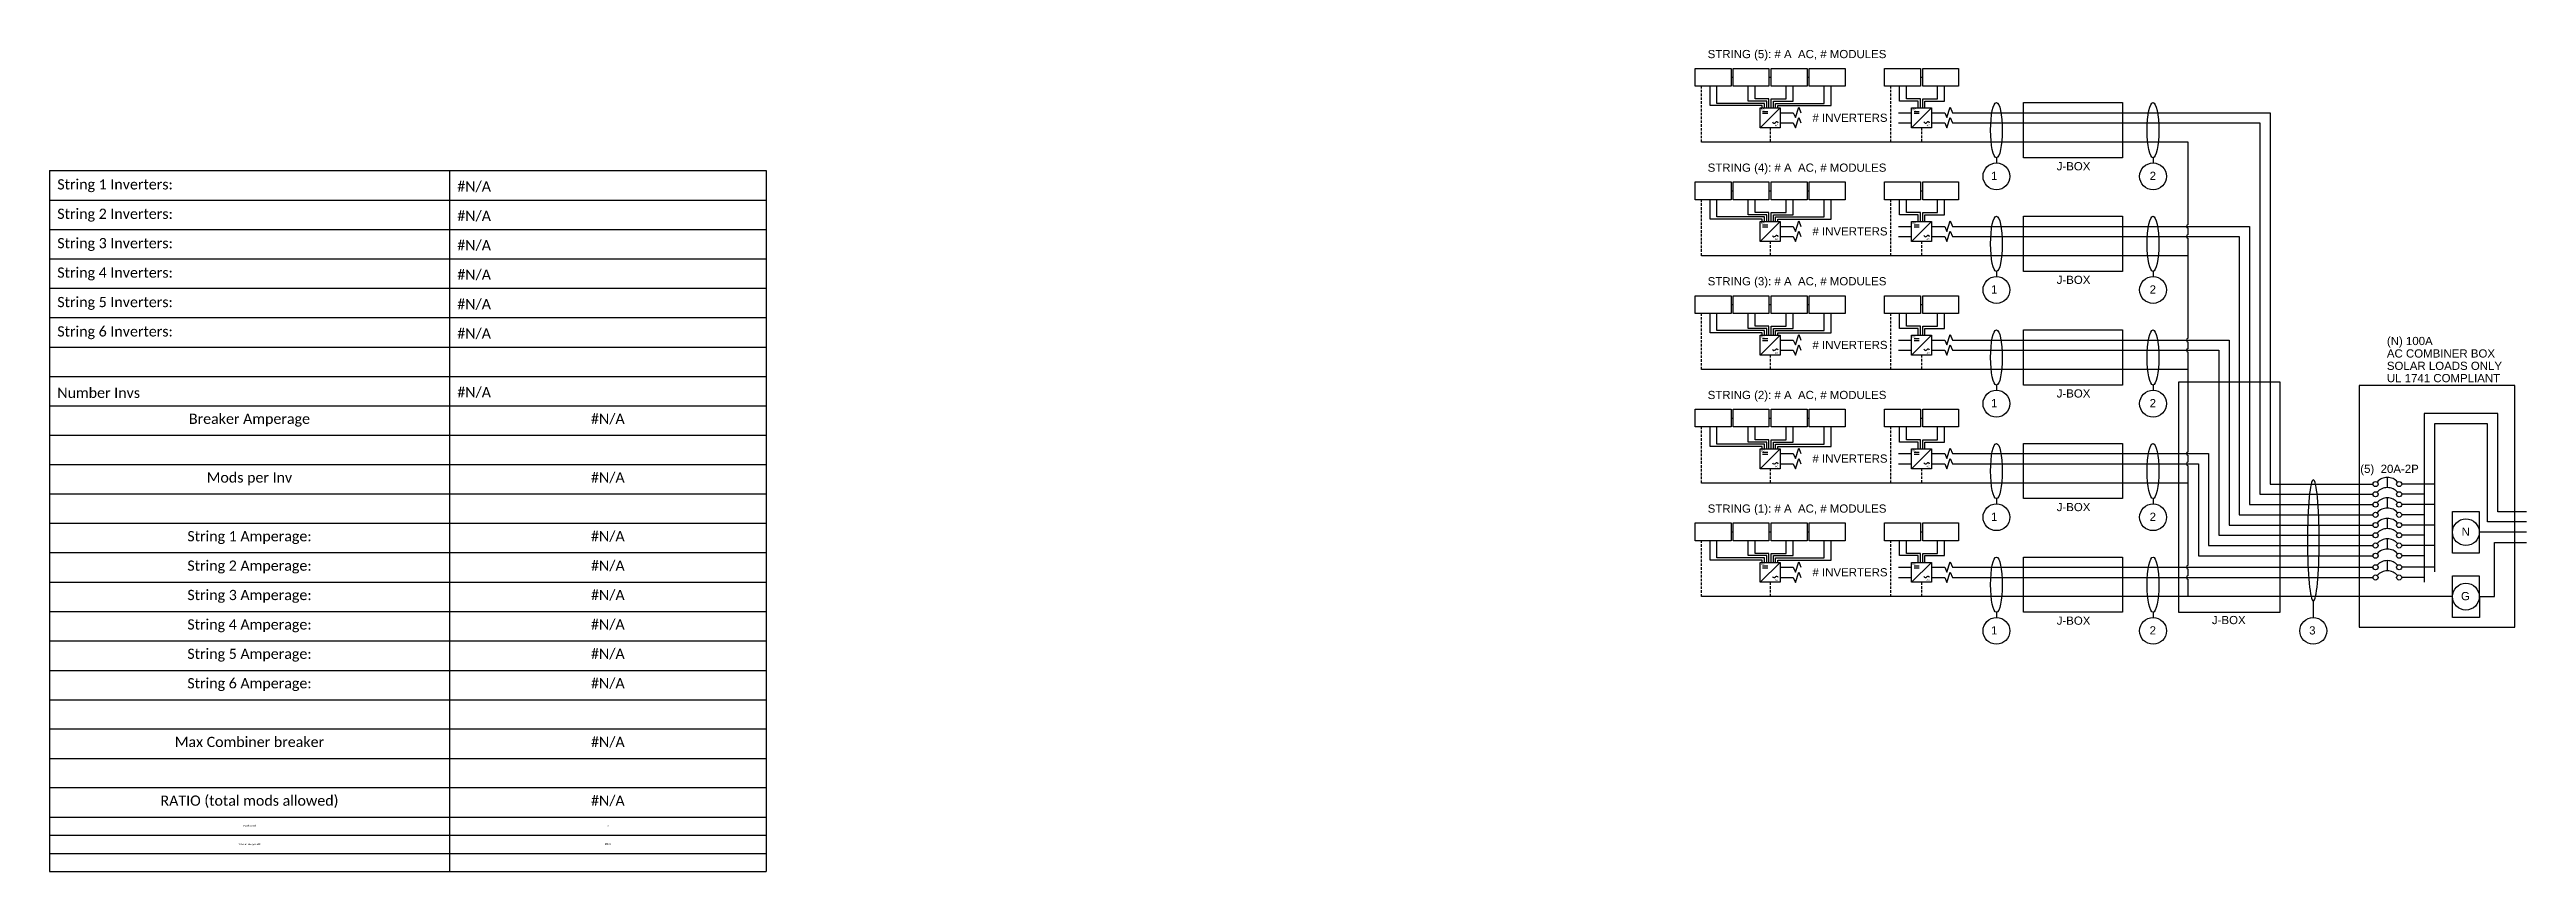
# Model space of a CAD drawing. Header units: inches. Extents: x -242 to 0, y -35 to 45.
import ezdxf

# ---------------------------------------------------------------- set-up
doc = ezdxf.new("R2010")
doc.units = ezdxf.units.IN
doc.header["$MEASUREMENT"] = 0
doc.linetypes.add('DASHED2', pattern=[0.375, 0.25, -0.125])
for name, color, linetype in [('Equipment Schedule', 7, 'Continuous'), ('Ground', 3, 'Continuous'), ('L1', 1, 'Continuous'), ('Module', 190, 'Continuous')]:
    doc.layers.add(name, color=color, linetype=linetype)
doc.layers.add('wirecallout', color=4, linetype='Continuous', lineweight=25)
doc.styles.get("Standard").update_dxf_attribs({"font": 'arial.ttf'})

# ---------------------------------------------------------------- blocks, each defined once
blk = doc.blocks.new('*T19')
at = {"color": 0, "linetype": 'ByBlock', "lineweight": -2, "transparency": 16777216}
for p, q in [((0, 0), (70.03, 0)), ((0, 0), (0, -68.54)), ((39.08, 0), (39.08, -68.54)), ((70.03, 0), (70.03, -68.54)), ((0, -2.88), (70.03, -2.88)), ((0, -5.75), (70.03, -5.75)), ((0, -8.63), (70.03, -8.63)), ((0, -11.5), (70.03, -11.5)), ((0, -14.38), (70.03, -14.38)), ((0, -17.26), (70.03, -17.26)), ((0, -20.12), (70.03, -20.12)), ((0, -23), (70.03, -23)), ((0, -25.88), (70.03, -25.88)), ((0, -28.74), (70.03, -28.74)), ((0, -31.62), (70.03, -31.62)), ((0, -34.49), (70.03, -34.49)), ((0, -37.36), (70.03, -37.36)), ((0, -40.24), (70.03, -40.24)), ((0, -43.11), (70.03, -43.11)), ((0, -45.99), (70.03, -45.99)), ((0, -48.87), (70.03, -48.87)), ((0, -51.74), (70.03, -51.74)), ((0, -54.6), (70.03, -54.6)), ((0, -57.48), (70.03, -57.48)), ((0, -60.34), (70.03, -60.34)), ((0, -63.23), (70.03, -63.23)), ((0, -65), (70.03, -65)), ((0, -66.77), (70.03, -66.77)), ((0, -68.54), (70.03, -68.54))]:
    blk.add_line(p, q, dxfattribs=at)
at = {"color": 0, "transparency": 16777216}
for s, insert, char_height, width, attachment_point in [('{\\fCalibri|b0|i0|c0;String 1 Inverters:', (0.76, -2.11), 1, 37.5556, 7), ('{\\fCalibri|b0|i0|c0;#N/A', (39.85, -2.11), 1, 29.4136, 7), ('{\\fCalibri|b0|i0|c0;String 2 Inverters:', (0.76, -4.99), 1, 37.5556, 7), ('{\\fCalibri|b0|i0|c0;#N/A', (39.85, -4.99), 1, 29.4136, 7), ('{\\fCalibri|b0|i0|c0;String 3 Inverters:', (0.76, -7.86), 1, 37.5556, 7), ('{\\fCalibri|b0|i0|c0;#N/A', (39.85, -7.86), 1, 29.4136, 7), ('{\\fCalibri|b0|i0|c0;String 4 Inverters:', (0.76, -10.74), 1, 37.5556, 7), ('{\\fCalibri|b0|i0|c0;#N/A', (39.85, -10.74), 1, 29.4136, 7), ('{\\fCalibri|b0|i0|c0;String 5 Inverters:', (0.76, -13.62), 1, 37.5556, 7), ('{\\fCalibri|b0|i0|c0;#N/A', (39.85, -13.62), 1, 29.4136, 7), ('{\\fCalibri|b0|i0|c0;String 6 Inverters:', (0.76, -16.49), 1, 37.5556, 7), ('{\\fCalibri|b0|i0|c0;#N/A', (39.85, -16.49), 1, 29.4136, 7), ('{\\fCalibri|b0|i0|c0;', (0.76, -19.36), 1, 37.5556, 7), ('{\\fCalibri|b0|i0|c0;', (39.85, -19.36), 1, 29.4136, 7), ('{\\fCalibri|b0|i0|c0;Number Invs', (0.76, -22.24), 1, 37.5556, 7), ('{\\fCalibri|b0|i0|c0;#N/A', (39.85, -22.24), 1, 29.4136, 7), ('{\\fCalibri|b0|i0|c0;Breaker Amperage', (19.54, -23.77), 1, 37.5556, 2), ('{\\fCalibri|b0|i0|c0;#N/A', (54.56, -23.77), 1, 29.4136, 2), ('{\\fCalibri|b0|i0|c0;', (19.54, -26.65), 1, 37.5556, 2), ('{\\fCalibri|b0|i0|c0;', (54.56, -26.65), 1, 29.4136, 2), ('{\\fCalibri|b0|i0|c0;Mods per Inv', (19.54, -29.51), 1, 37.5556, 2), ('{\\fCalibri|b0|i0|c0;#N/A', (54.56, -29.51), 1, 29.4136, 2), ('{\\fCalibri|b0|i0|c0;', (19.54, -32.39), 1, 37.5556, 2), ('{\\fCalibri|b0|i0|c0;', (54.56, -32.39), 1, 29.4136, 2), ('{\\fCalibri|b0|i0|c0;String 1 Amperage:', (19.54, -35.25), 1, 37.5556, 2), ('{\\fCalibri|b0|i0|c0;#N/A', (54.56, -35.25), 1, 29.4136, 2), ('{\\fCalibri|b0|i0|c0;String 2 Amperage:', (19.54, -38.13), 1, 37.5556, 2), ('{\\fCalibri|b0|i0|c0;#N/A', (54.56, -38.13), 1, 29.4136, 2), ('{\\fCalibri|b0|i0|c0;String 3 Amperage:', (19.54, -41), 1, 37.5556, 2), ('{\\fCalibri|b0|i0|c0;#N/A', (54.56, -41), 1, 29.4136, 2), ('{\\fCalibri|b0|i0|c0;String 4 Amperage:', (19.54, -43.88), 1, 37.5556, 2), ('{\\fCalibri|b0|i0|c0;#N/A', (54.56, -43.88), 1, 29.4136, 2), ('{\\fCalibri|b0|i0|c0;String 5 Amperage:', (19.54, -46.75), 1, 37.5556, 2), ('{\\fCalibri|b0|i0|c0;#N/A', (54.56, -46.75), 1, 29.4136, 2), ('{\\fCalibri|b0|i0|c0;String 6 Amperage:', (19.54, -49.63), 1, 37.5556, 2), ('{\\fCalibri|b0|i0|c0;#N/A', (54.56, -49.63), 1, 29.4136, 2), ('{\\fCalibri|b0|i0|c0;', (19.54, -52.51), 1, 37.5556, 2), ('{\\fCalibri|b0|i0|c0;', (54.56, -52.51), 1, 29.4136, 2), ('{\\fCalibri|b0|i0|c0;Max Combiner breaker', (19.54, -55.37), 1, 37.5556, 2), ('{\\fCalibri|b0|i0|c0;#N/A', (54.56, -55.37), 1, 29.4136, 2), ('{\\fCalibri|b0|i0|c0;', (19.54, -58.25), 1, 37.5556, 2), ('{\\fCalibri|b0|i0|c0;', (54.56, -58.25), 1, 29.4136, 2), ('{\\fCalibri|b0|i0|c0;RATIO (total mods allowed)', (19.54, -61.11), 1, 37.5556, 2), ('{\\fCalibri|b0|i0|c0;#N/A', (54.56, -61.11), 1, 29.4136, 2), ('{\\fCalibri|b0|i0|c0;mods used', (19.54, -63.99), 0.18, 37.5556, 2), ('{\\fCalibri|b0|i0|c0;0', (54.56, -63.99), 0.18, 29.4136, 2), ('{\\fCalibri|b0|i0|c0;inverter usage ratio', (19.54, -65.76), 0.18, 37.5556, 2), ('{\\fCalibri|b0|i0|c0;', (19.54, -67.54), 0.18, 37.5556, 2), ('{\\fCalibri|b0|i0|c0;#N/A', (54.56, -65.76), 0.18, 29.4136, 2), ('{\\fCalibri|b0|i0|c0;', (54.56, -67.54), 0.18, 29.4136, 2)]:
    blk.add_mtext(s, dxfattribs=dict(at, insert=insert, char_height=char_height, width=width, attachment_point=attachment_point))

msp = doc.modelspace()

# ---------------------------------------------------------------- linework, layer by layer
for p, q in [((-72.94, 39.49), (-74.88, 37.55)), ((-74.14, 39.12), (-74.64, 39.12)), ((-74.14, 38.94), (-74.64, 38.94)), ((-58.14, 39.49), (-60.08, 37.55)), ((-59.34, 39.12), (-59.83, 39.12)), ((-59.34, 38.94), (-59.83, 38.94)), ((-51.79, 34.61), (-51.79, 34.11)), ((-36.49, 34.61), (-36.49, 34.11)), ((-72.94, 28.37), (-74.88, 26.44)), ((-74.14, 28.01), (-74.64, 28.01)), ((-74.14, 27.83), (-74.64, 27.83)), ((-58.14, 28.37), (-60.08, 26.44)), ((-59.34, 28.01), (-59.83, 28.01)), ((-59.34, 27.83), (-59.83, 27.83)), ((-51.79, 23.5), (-51.79, 23)), ((-36.49, 23.5), (-36.49, 23)), ((-72.94, 17.26), (-74.88, 15.32)), ((-58.14, 17.26), (-60.08, 15.32)), ((-74.14, 16.9), (-74.64, 16.9)), ((-74.14, 16.72), (-74.64, 16.72)), ((-59.34, 16.9), (-59.83, 16.9)), ((-59.34, 16.72), (-59.83, 16.72)), ((-51.79, 12.39), (-51.79, 11.89)), ((-36.49, 12.39), (-36.49, 11.89)), ((-72.94, 6.15), (-74.88, 4.21)), ((-74.14, 5.79), (-74.64, 5.79)), ((-74.14, 5.61), (-74.64, 5.61)), ((-58.14, 6.15), (-60.08, 4.21)), ((-59.34, 5.79), (-59.83, 5.79)), ((-59.34, 5.61), (-59.83, 5.61)), ((-25.06, 2.71), (-14.99, 2.71)), ((-13.59, 2.36), (-13.59, 3.36)), ((-8.99, 2.71), (-12.19, 2.71)), ((-51.79, 1.28), (-51.79, 0.77)), ((-36.49, 1.28), (-36.49, 0.77)), ((-27.06, 0.7), (-14.99, 0.7)), ((-26.06, 1.71), (-14.99, 1.71)), ((-13.59, 0.36), (-13.59, 1.36)), ((-9.99, 1.71), (-12.19, 1.71)), ((-8.99, 0.7), (-12.19, 0.7)), ((-30.06, -2.3), (-14.99, -2.3)), ((-29.06, -1.3), (-14.99, -1.3)), ((-28.06, -0.3), (-14.99, -0.3)), ((-13.59, -1.64), (-13.59, -0.64)), ((-9.99, -0.3), (-12.19, -0.3)), ((-8.99, -1.3), (-12.19, -1.3)), ((-9.99, -2.3), (-12.19, -2.3)), ((0, -2), (-4.61, -2)), ((-32.06, -4.3), (-14.99, -4.3)), ((-31.06, -3.3), (-14.99, -3.3)), ((-13.59, -3.65), (-13.59, -2.64)), ((-13.59, -5.78), (-13.59, -4.77)), ((-8.99, -3.3), (-12.19, -3.3)), ((-9.99, -4.3), (-12.19, -4.3)), ((-72.94, -4.96), (-74.88, -6.9)), ((-74.14, -5.33), (-74.64, -5.33)), ((-74.14, -5.51), (-74.64, -5.51)), ((-58.14, -4.96), (-60.08, -6.9)), ((-59.34, -5.33), (-59.83, -5.33)), ((-59.34, -5.51), (-59.83, -5.51)), ((-8.99, -5.43), (-12.19, -5.43)), ((-9.99, -6.43), (-12.19, -6.43)), ((-20.83, -8.73), (-20.83, -10.34)), ((-51.79, -9.83), (-51.79, -10.34)), ((-36.49, -9.83), (-36.49, -10.34))]:
    msp.add_line(p, q)
for points in [[(-74.45, 39.49), (-74.45, 39.94), (-79.1, 39.94), (-79.1, 41.62)], [(-74.02, 39.49), (-74.02, 40.37), (-75.38, 40.37), (-75.38, 41.62)], [(-59.22, 39.49), (-59.22, 40.37), (-60.58, 40.37), (-60.58, 41.62)], [(-72.94, 39.02), (-72.94, 39.02), (-71.65, 39.02), (-71.43, 38.54), (-71.11, 39.55), (-70.9, 39.02)], [(-61.37, 39.02), (-61.37, 39.02), (-60.08, 39.02)], [(-58.14, 39.02), (-58.14, 39.02), (-56.85, 39.02), (-56.63, 38.54), (-56.31, 39.55), (-56.1, 39.02), (-56.1, 39.02), (-25.06, 39.02), (-25.06, 2.71)], [(-72.94, 38.02), (-72.94, 38.02), (-71.65, 38.02), (-71.43, 37.54), (-71.11, 38.55), (-70.9, 38.02)], [(-61.37, 38.02), (-61.37, 38.02), (-60.08, 38.02)], [(-58.14, 38.02), (-58.14, 38.02), (-56.85, 38.02), (-56.63, 37.54), (-56.31, 38.55), (-56.1, 38.02), (-56.1, 38.02), (-26.06, 38.02), (-26.06, 1.71)], [(-74.45, 28.37), (-74.45, 28.83), (-79.1, 28.83), (-79.1, 30.51)], [(-74.02, 28.37), (-74.02, 29.26), (-75.38, 29.26), (-75.38, 30.51)], [(-59.22, 28.37), (-59.22, 29.26), (-60.58, 29.26), (-60.58, 30.51)], [(-72.94, 27.91), (-72.94, 27.91), (-71.65, 27.91), (-71.43, 27.42), (-71.11, 28.44), (-70.9, 27.91)], [(-72.94, 26.91), (-72.94, 26.91), (-71.65, 26.91), (-71.43, 26.42), (-71.11, 27.44), (-70.9, 26.91)], [(-61.37, 27.91), (-61.37, 27.91), (-60.08, 27.91)], [(-61.37, 26.91), (-61.37, 26.91), (-60.08, 26.91)], [(-58.14, 27.91), (-58.14, 27.91), (-56.85, 27.91), (-56.63, 27.42), (-56.31, 28.44), (-56.1, 27.91), (-56.1, 27.91), (-27.06, 27.91), (-27.06, 0.7)], [(-58.14, 26.91), (-58.14, 26.91), (-56.85, 26.91), (-56.63, 26.42), (-56.31, 27.44), (-56.1, 26.91), (-56.1, 26.91), (-28.06, 26.91), (-28.06, -0.3)], [(-74.45, 17.26), (-74.45, 17.71), (-79.1, 17.71), (-79.1, 19.4)], [(-74.02, 17.26), (-74.02, 18.15), (-75.38, 18.15), (-75.38, 19.4)], [(-59.22, 17.26), (-59.22, 18.15), (-60.58, 18.15), (-60.58, 19.4)], [(-72.94, 16.79), (-72.94, 16.79), (-71.65, 16.79), (-71.43, 16.31), (-71.11, 17.33), (-70.9, 16.79)], [(-58.14, 16.79), (-58.14, 16.79), (-56.85, 16.79), (-56.63, 16.31), (-56.31, 17.33), (-56.1, 16.79), (-56.1, 16.79), (-29.06, 16.79), (-29.06, -1.3)], [(-72.94, 15.79), (-72.94, 15.79), (-71.65, 15.79), (-71.43, 15.31), (-71.11, 16.33), (-70.9, 15.79)], [(-61.37, 16.79), (-61.37, 16.79), (-60.08, 16.79)], [(-61.37, 15.79), (-61.37, 15.79), (-60.08, 15.79)], [(-58.14, 15.79), (-58.14, 15.79), (-56.85, 15.79), (-56.63, 15.31), (-56.31, 16.33), (-56.1, 15.79), (-56.1, 15.79), (-30.06, 15.79), (-30.06, -2.29)], [(-74.45, 6.15), (-74.45, 6.6), (-79.1, 6.6), (-79.1, 8.29)], [(-74.02, 6.15), (-74.02, 7.03), (-75.38, 7.03), (-75.38, 8.29)], [(-59.22, 6.15), (-59.22, 7.03), (-60.58, 7.03), (-60.58, 8.29)], [(0, 0), (-2.8, 0), (-2.8, 9.62), (-9.99, 9.62), (-9.99, -6.9)], [(0, -1), (-3.8, -1), (-3.8, 8.61), (-8.99, 8.61), (-8.99, -5.88)], [(-72.94, 5.68), (-72.94, 5.68), (-71.65, 5.68), (-71.43, 5.2), (-71.11, 6.22), (-70.9, 5.68)], [(-72.94, 4.68), (-72.94, 4.68), (-71.65, 4.68), (-71.43, 4.2), (-71.11, 5.22), (-70.9, 4.68)], [(-61.37, 5.68), (-61.37, 5.68), (-60.08, 5.68)], [(-58.14, 5.68), (-58.14, 5.68), (-56.85, 5.68), (-56.63, 5.2), (-56.31, 6.22), (-56.1, 5.68), (-56.1, 5.68), (-31.06, 5.68), (-31.06, -3.3)], [(-58.14, 4.68), (-58.14, 4.68), (-56.85, 4.68), (-56.63, 4.2), (-56.31, 5.22), (-56.1, 4.68), (-56.1, 4.68), (-32.06, 4.68), (-32.06, -4.3)], [(-61.37, 4.68), (-61.37, 4.68), (-60.08, 4.68)], [(-74.45, -4.96), (-74.45, -4.51), (-79.1, -4.51), (-79.1, -2.83)], [(-74.02, -4.96), (-74.02, -4.08), (-75.38, -4.08), (-75.38, -2.83)], [(-59.22, -4.96), (-59.22, -4.08), (-60.58, -4.08), (-60.58, -2.83)], [(-72.94, -5.43), (-72.94, -5.43), (-71.65, -5.43), (-71.43, -5.91), (-71.11, -4.9), (-70.9, -5.43)], [(-72.94, -6.43), (-72.94, -6.43), (-71.65, -6.43), (-71.43, -6.91), (-71.11, -5.9), (-70.9, -6.43)], [(-61.37, -5.43), (-61.37, -5.43), (-60.08, -5.43)], [(-61.37, -6.43), (-61.37, -6.43), (-60.08, -6.43)], [(-58.14, -5.43), (-58.14, -5.43), (-56.85, -5.43), (-56.63, -5.91), (-56.31, -4.9), (-56.1, -5.43), (-56.1, -5.43), (-16.37, -5.43), (-14.99, -5.43)], [(-58.14, -6.43), (-58.14, -6.43), (-56.85, -6.43), (-56.63, -6.91), (-56.31, -5.9), (-56.1, -6.43), (-56.1, -6.43), (-16.37, -6.43), (-14.99, -6.43)]]:
    msp.add_lwpolyline(points)
for points in [[(-72.94, 37.55), (-74.88, 37.55), (-74.88, 39.49), (-72.94, 39.49)], [(-58.14, 37.55), (-60.08, 37.55), (-60.08, 39.49), (-58.14, 39.49)], [(-39.49, 34.61), (-49.16, 34.61), (-49.16, 40.02), (-39.49, 40.02)], [(-72.94, 26.44), (-74.88, 26.44), (-74.88, 28.37), (-72.94, 28.37)], [(-58.14, 26.44), (-60.08, 26.44), (-60.08, 28.37), (-58.14, 28.37)], [(-39.49, 23.5), (-49.16, 23.5), (-49.16, 28.91), (-39.49, 28.91)], [(-72.94, 15.32), (-74.88, 15.32), (-74.88, 17.26), (-72.94, 17.26)], [(-58.14, 15.32), (-60.08, 15.32), (-60.08, 17.26), (-58.14, 17.26)], [(-39.49, 12.39), (-49.16, 12.39), (-49.16, 17.79), (-39.49, 17.79)], [(-33.99, -9.83), (-24.06, -9.83), (-24.06, 12.67), (-33.99, 12.67)], [(-16.36, -11.28), (-1.13, -11.28), (-1.13, 12.35), (-16.36, 12.35)], [(-72.94, 4.21), (-74.88, 4.21), (-74.88, 6.15), (-72.94, 6.15)], [(-58.14, 4.21), (-60.08, 4.21), (-60.08, 6.15), (-58.14, 6.15)], [(-39.49, 1.28), (-49.16, 1.28), (-49.16, 6.68), (-39.49, 6.68)], [(-7.23, 0.03), (-4.61, 0.03), (-4.61, -4.04), (-7.23, -4.04)], [(-39.49, -9.83), (-49.16, -9.83), (-49.16, -4.43), (-39.49, -4.43)], [(-72.94, -6.9), (-74.88, -6.9), (-74.88, -4.96), (-72.94, -4.96)], [(-58.14, -6.9), (-60.08, -6.9), (-60.08, -4.96), (-58.14, -4.96)]]:
    msp.add_lwpolyline(points, close=True)
for centre, radius in [((-51.79, 32.8), 1.31), ((-36.49, 32.8), 1.31), ((-51.79, 21.69), 1.31), ((-36.49, 21.69), 1.31), ((-51.79, 10.57), 1.31), ((-36.49, 10.57), 1.31), ((-14.74, 2.71), 0.248), ((-12.44, 2.71), 0.248), ((-51.79, -0.54), 1.31), ((-36.49, -0.54), 1.31), ((-14.74, 1.71), 0.248), ((-14.74, 0.7), 0.248), ((-12.44, 1.71), 0.248), ((-12.44, 0.7), 0.248), ((-14.74, -0.3), 0.248), ((-14.74, -1.3), 0.248), ((-14.74, -2.3), 0.248), ((-12.44, -0.3), 0.248), ((-12.44, -1.3), 0.248), ((-12.44, -2.3), 0.248), ((-5.92, -2), 1.31), ((-14.74, -3.3), 0.248), ((-14.74, -4.3), 0.248), ((-12.44, -3.3), 0.248), ((-12.44, -4.3), 0.248), ((-14.74, -5.43), 0.248), ((-14.74, -6.43), 0.248), ((-12.44, -5.43), 0.248), ((-12.44, -6.43), 0.248), ((-5.92, -8.3), 1.31), ((-51.79, -11.65), 1.31), ((-36.49, -11.65), 1.31), ((-20.83, -11.65), 1.31)]:
    msp.add_circle(centre, radius)
for centre, radius, start, end in [((-73.52, 38.16), 0.154, 190.2778, 324.5251), ((-73.27, 37.98), 0.154, 10.2778, 144.5251), ((-58.72, 38.16), 0.154, 190.2778, 324.5251), ((-58.47, 37.98), 0.154, 10.2778, 144.5251), ((-73.52, 27.05), 0.154, 190.2778, 324.5251), ((-73.27, 26.87), 0.154, 10.2778, 144.5251), ((-58.72, 27.05), 0.154, 190.2778, 324.5251), ((-58.47, 26.87), 0.154, 10.2778, 144.5251), ((-73.52, 15.93), 0.154, 190.2778, 324.5251), ((-73.27, 15.76), 0.154, 10.2778, 144.5251), ((-58.72, 15.93), 0.154, 190.2778, 324.5251), ((-58.47, 15.76), 0.154, 10.2778, 144.5251), ((-73.52, 4.82), 0.154, 190.2778, 324.5251), ((-73.27, 4.64), 0.154, 10.2778, 144.5251), ((-58.72, 4.82), 0.154, 190.2778, 324.5251), ((-58.47, 4.64), 0.154, 10.2778, 144.5251), ((-13.59, 2.03), 1.33, 41.2408, 138.7592), ((-13.59, 1.03), 1.33, 41.2408, 138.7592), ((-13.59, 0.03), 1.33, 41.2408, 138.7592), ((-13.59, -0.97), 1.33, 41.2408, 138.7592), ((-13.59, -1.98), 1.33, 41.2408, 138.7592), ((-13.59, -2.98), 1.33, 41.2408, 138.7592), ((-13.59, -3.98), 1.33, 41.2408, 138.7592), ((-13.59, -4.98), 1.33, 41.2408, 138.7592), ((-13.59, -6.11), 1.33, 41.2408, 138.7592), ((-73.52, -6.29), 0.154, 190.2778, 324.5251), ((-73.27, -6.47), 0.154, 10.2778, 144.5251), ((-58.72, -6.29), 0.154, 190.2778, 324.5251), ((-58.47, -6.47), 0.154, 10.2778, 144.5251), ((-13.59, -7.11), 1.33, 41.2408, 138.7592)]:
    msp.add_arc(centre, radius, start, end)
at = {"layer": 'Equipment Schedule'}
for points in [[(-73.59, 39.49), (-73.59, 40.15), (-71.67, 40.15), (-71.67, 41.62)], [(-73.16, 39.49), (-73.16, 39.72), (-67.95, 39.72), (-67.95, 41.62)], [(-58.79, 39.49), (-58.79, 40.15), (-56.87, 40.15), (-56.87, 41.62)], [(-73.59, 28.37), (-73.59, 29.04), (-71.67, 29.04), (-71.67, 30.51)], [(-73.16, 28.37), (-73.16, 28.61), (-67.95, 28.61), (-67.95, 30.51)], [(-58.79, 28.37), (-58.79, 29.04), (-56.87, 29.04), (-56.87, 30.51)], [(-73.59, 17.26), (-73.59, 17.93), (-71.67, 17.93), (-71.67, 19.4)], [(-73.16, 17.26), (-73.16, 17.5), (-67.95, 17.5), (-67.95, 19.4)], [(-58.79, 17.26), (-58.79, 17.93), (-56.87, 17.93), (-56.87, 19.4)], [(-73.59, 6.15), (-73.59, 6.82), (-71.67, 6.82), (-71.67, 8.29)], [(-73.16, 6.15), (-73.16, 6.39), (-67.95, 6.39), (-67.95, 8.29)], [(-58.79, 6.15), (-58.79, 6.82), (-56.87, 6.82), (-56.87, 8.29)], [(-73.59, -4.96), (-73.59, -4.29), (-71.67, -4.29), (-71.67, -2.83)], [(-73.16, -4.96), (-73.16, -4.72), (-67.95, -4.72), (-67.95, -2.83)], [(-58.79, -4.96), (-58.79, -4.29), (-56.87, -4.29), (-56.87, -2.83)]]:
    msp.add_lwpolyline(points, dxfattribs=at)
at = {"layer": 'Ground', "linetype": 'DASHED2'}
for p, q in [((-80.62, 36.15), (-80.62, 41.62)), ((-77.73, 42.49), (-77.52, 42.49)), ((-74.02, 42.49), (-73.81, 42.49)), ((-70.3, 42.49), (-70.09, 42.49)), ((-62.1, 36.15), (-62.1, 41.62)), ((-59.22, 42.49), (-59, 42.49)), ((-73.91, 37.55), (-73.91, 36.15)), ((-59.11, 37.55), (-59.11, 36.15)), ((-80.62, 25.04), (-80.62, 30.51)), ((-77.73, 31.38), (-77.52, 31.38)), ((-74.02, 31.38), (-73.81, 31.38)), ((-70.3, 31.38), (-70.09, 31.38)), ((-62.1, 25.04), (-62.1, 30.51)), ((-59.22, 31.38), (-59, 31.38)), ((-73.91, 26.44), (-73.91, 25.04)), ((-59.11, 26.44), (-59.11, 25.04)), ((-80.62, 13.92), (-80.62, 19.4)), ((-77.73, 20.27), (-77.52, 20.27)), ((-74.02, 20.27), (-73.81, 20.27)), ((-70.3, 20.27), (-70.09, 20.27)), ((-62.1, 13.92), (-62.1, 19.4)), ((-59.22, 20.27), (-59, 20.27)), ((-73.91, 15.32), (-73.91, 13.92)), ((-59.11, 15.32), (-59.11, 13.92)), ((-80.62, 2.81), (-80.62, 8.29)), ((-77.73, 9.15), (-77.52, 9.15)), ((-74.02, 9.15), (-73.81, 9.15)), ((-70.3, 9.15), (-70.09, 9.15)), ((-62.1, 2.81), (-62.1, 8.29)), ((-59.22, 9.15), (-59, 9.15)), ((-73.91, 4.21), (-73.91, 2.81)), ((-59.11, 4.21), (-59.11, 2.81)), ((-77.73, -1.96), (-77.52, -1.96)), ((-74.02, -1.96), (-73.81, -1.96)), ((-70.3, -1.96), (-70.09, -1.96)), ((-59.22, -1.96), (-59, -1.96)), ((-80.62, -8.3), (-80.62, -2.83)), ((-62.1, -8.3), (-62.1, -2.83)), ((-73.91, -6.9), (-73.91, -8.3)), ((-59.11, -6.9), (-59.11, -8.3))]:
    msp.add_line(p, q, dxfattribs=at)
at = {"layer": 'Ground'}
for p, q in [((-33.07, 36.15), (-80.62, 36.15)), ((-33.07, 28.09), (-33.07, 36.15)), ((-33.07, 27.09), (-33.07, 27.72)), ((-33.07, 25.04), (-33.07, 26.72)), ((-33.07, 25.04), (-80.62, 25.04)), ((-33.07, 16.98), (-33.07, 25.04)), ((-33.07, 13.92), (-33.07, 15.6)), ((-33.07, 13.92), (-80.62, 13.92)), ((-33.07, 5.87), (-33.07, 13.92)), ((-33.07, 2.81), (-80.62, 2.81)), ((-33.07, 2.81), (-33.07, 4.49)), ((-33.07, -5.24), (-33.07, 2.81))]:
    msp.add_line(p, q, dxfattribs=at)
for points in [[(-33.07, 16.79), (-33.07, 16.79)], [(-33.07, 15.98), (-33.07, 16.6)], [(-33.07, 15.79), (-33.07, 15.79)], [(-33.07, 4.87), (-33.07, 5.49)], [(-4.61, -8.3), (-3.12, -8.3), (-3.12, -3), (0, -3)], [(-33.07, -5.43), (-33.07, -5.43)], [(-33.07, -6.24), (-33.07, -5.62)], [(-33.07, -6.43), (-33.07, -6.43)], [(-33.07, -8.3), (-33.07, -6.62)], [(-7.23, -8.3), (-80.62, -8.3)]]:
    msp.add_lwpolyline(points, dxfattribs=at)
msp.add_lwpolyline([(-7.23, -6.26), (-4.61, -6.26), (-4.6, -10.34), (-7.23, -10.34)], close=True, dxfattribs=at)
for centre in [(-33.04, 27.91), (-33.04, 26.91), (-33.04, 16.79), (-33.04, 15.79), (-33.04, 5.68), (-33.04, 4.68), (-33.04, -5.43), (-33.04, -6.43)]:
    msp.add_arc(centre, 0.191, 98.3924, 261.6076, dxfattribs=at)
at = {"layer": 'L1'}
for points in [[(-74.67, 39.49), (-74.67, 39.72), (-79.77, 39.72), (-79.77, 41.62)], [(-74.24, 39.49), (-74.24, 40.15), (-76.06, 40.15), (-76.06, 41.62)], [(-73.81, 39.49), (-73.81, 40.37), (-72.34, 40.37), (-72.34, 41.62)], [(-73.37, 39.49), (-73.37, 39.94), (-68.63, 39.94), (-68.63, 41.62)], [(-59.43, 39.49), (-59.43, 40.15), (-61.25, 40.15), (-61.25, 41.62)], [(-59, 39.49), (-59, 40.37), (-57.54, 40.37), (-57.54, 41.62)], [(-74.67, 28.37), (-74.67, 28.61), (-79.77, 28.61), (-79.77, 30.51)], [(-74.24, 28.37), (-74.24, 29.04), (-76.06, 29.04), (-76.06, 30.51)], [(-73.81, 28.37), (-73.81, 29.26), (-72.34, 29.26), (-72.34, 30.51)], [(-73.37, 28.37), (-73.37, 28.83), (-68.63, 28.83), (-68.63, 30.51)], [(-59.43, 28.37), (-59.43, 29.04), (-61.25, 29.04), (-61.25, 30.51)], [(-59, 28.37), (-59, 29.26), (-57.54, 29.26), (-57.54, 30.51)], [(-74.67, 17.26), (-74.67, 17.5), (-79.77, 17.5), (-79.77, 19.4)], [(-74.24, 17.26), (-74.24, 17.93), (-76.06, 17.93), (-76.06, 19.4)], [(-73.81, 17.26), (-73.81, 18.15), (-72.34, 18.15), (-72.34, 19.4)], [(-73.37, 17.26), (-73.37, 17.71), (-68.63, 17.71), (-68.63, 19.4)], [(-59.43, 17.26), (-59.43, 17.93), (-61.25, 17.93), (-61.25, 19.4)], [(-59, 17.26), (-59, 18.15), (-57.54, 18.15), (-57.54, 19.4)], [(-74.67, 6.15), (-74.67, 6.39), (-79.77, 6.39), (-79.77, 8.29)], [(-74.24, 6.15), (-74.24, 6.82), (-76.06, 6.82), (-76.06, 8.29)], [(-73.81, 6.15), (-73.81, 7.03), (-72.34, 7.03), (-72.34, 8.29)], [(-73.37, 6.15), (-73.37, 6.6), (-68.63, 6.6), (-68.63, 8.29)], [(-59.43, 6.15), (-59.43, 6.82), (-61.25, 6.82), (-61.25, 8.29)], [(-59, 6.15), (-59, 7.03), (-57.54, 7.03), (-57.54, 8.29)], [(-74.67, -4.96), (-74.67, -4.72), (-79.77, -4.72), (-79.77, -2.83)], [(-74.24, -4.96), (-74.24, -4.29), (-76.06, -4.29), (-76.06, -2.83)], [(-73.81, -4.96), (-73.81, -4.08), (-72.34, -4.08), (-72.34, -2.83)], [(-73.37, -4.96), (-73.37, -4.51), (-68.63, -4.51), (-68.63, -2.83)], [(-59.43, -4.96), (-59.43, -4.29), (-61.25, -4.29), (-61.25, -2.83)], [(-59, -4.96), (-59, -4.08), (-57.54, -4.08), (-57.54, -2.83)]]:
    msp.add_lwpolyline(points, dxfattribs=at)
at = {"layer": 'Module'}
for p, q in [((-62.72, 43.36), (-59.22, 43.36)), ((-59, 43.36), (-55.5, 43.36)), ((-62.72, 32.25), (-59.22, 32.25)), ((-59, 32.25), (-55.5, 32.25)), ((-62.72, 21.13), (-59.22, 21.13)), ((-59, 21.13), (-55.5, 21.13)), ((-62.72, 10.02), (-59.22, 10.02)), ((-59, 10.02), (-55.5, 10.02)), ((-62.72, -1.09), (-59.22, -1.09)), ((-59, -1.09), (-55.5, -1.09))]:
    msp.add_line(p, q, dxfattribs=at)
for points in [[(-77.73, 43.36), (-77.73, 41.62), (-81.24, 41.62), (-81.24, 43.36), (-77.73, 43.36)], [(-74.02, 43.36), (-74.02, 41.62), (-77.52, 41.62), (-77.52, 43.36), (-74.02, 43.36)], [(-70.3, 43.36), (-70.3, 41.62), (-73.81, 41.62), (-73.81, 43.36), (-70.3, 43.36)], [(-66.59, 43.36), (-66.59, 41.62), (-70.09, 41.62), (-70.09, 43.36), (-66.59, 43.36)], [(-59.22, 43.36), (-59.22, 41.62), (-62.72, 41.62), (-62.72, 43.36)], [(-55.5, 43.36), (-55.5, 41.62), (-59, 41.62), (-59, 43.36)], [(-77.73, 32.25), (-77.73, 30.51), (-81.24, 30.51), (-81.24, 32.25), (-77.73, 32.25)], [(-74.02, 32.25), (-74.02, 30.51), (-77.52, 30.51), (-77.52, 32.25), (-74.02, 32.25)], [(-70.3, 32.25), (-70.3, 30.51), (-73.81, 30.51), (-73.81, 32.25), (-70.3, 32.25)], [(-66.59, 32.25), (-66.59, 30.51), (-70.09, 30.51), (-70.09, 32.25), (-66.59, 32.25)], [(-59.22, 32.25), (-59.22, 30.51), (-62.72, 30.51), (-62.72, 32.25)], [(-55.5, 32.25), (-55.5, 30.51), (-59, 30.51), (-59, 32.25)], [(-77.73, 21.13), (-77.73, 19.4), (-81.24, 19.4), (-81.24, 21.13), (-77.73, 21.13)], [(-74.02, 21.13), (-74.02, 19.4), (-77.52, 19.4), (-77.52, 21.13), (-74.02, 21.13)], [(-70.3, 21.13), (-70.3, 19.4), (-73.81, 19.4), (-73.81, 21.13), (-70.3, 21.13)], [(-66.59, 21.13), (-66.59, 19.4), (-70.09, 19.4), (-70.09, 21.13), (-66.59, 21.13)], [(-59.22, 21.13), (-59.22, 19.4), (-62.72, 19.4), (-62.72, 21.13)], [(-55.5, 21.13), (-55.5, 19.4), (-59, 19.4), (-59, 21.13)], [(-77.73, 10.02), (-77.73, 8.29), (-81.24, 8.29), (-81.24, 10.02), (-77.73, 10.02)], [(-74.02, 10.02), (-74.02, 8.29), (-77.52, 8.29), (-77.52, 10.02), (-74.02, 10.02)], [(-70.3, 10.02), (-70.3, 8.29), (-73.81, 8.29), (-73.81, 10.02), (-70.3, 10.02)], [(-66.59, 10.02), (-66.59, 8.29), (-70.09, 8.29), (-70.09, 10.02), (-66.59, 10.02)], [(-59.22, 10.02), (-59.22, 8.29), (-62.72, 8.29), (-62.72, 10.02)], [(-55.5, 10.02), (-55.5, 8.29), (-59, 8.29), (-59, 10.02)], [(-77.73, -1.09), (-77.73, -2.83), (-81.24, -2.83), (-81.24, -1.09), (-77.73, -1.09)], [(-74.02, -1.09), (-74.02, -2.83), (-77.52, -2.83), (-77.52, -1.09), (-74.02, -1.09)], [(-70.3, -1.09), (-70.3, -2.83), (-73.81, -2.83), (-73.81, -1.09), (-70.3, -1.09)], [(-66.59, -1.09), (-66.59, -2.83), (-70.09, -2.83), (-70.09, -1.09), (-66.59, -1.09)], [(-59.22, -1.09), (-59.22, -2.83), (-62.72, -2.83), (-62.72, -1.09)], [(-55.5, -1.09), (-55.5, -2.83), (-59, -2.83), (-59, -1.09)]]:
    msp.add_lwpolyline(points, dxfattribs=at)
at = {"layer": 'wirecallout', "color": 7}
for centre in [(-51.79, 37.32), (-36.49, 37.32), (-51.79, 26.2), (-36.49, 26.2), (-51.79, 15.09), (-36.49, 15.09), (-51.79, 3.98), (-36.49, 3.98), (-51.79, -7.13), (-36.49, -7.13)]:
    msp.add_ellipse(centre, major_axis=(0, 2.7), ratio=0.211518, dxfattribs=at)
at = {"layer": 'wirecallout', "color": 7, "extrusion": (0, 0, -1)}
msp.add_ellipse((-20.83, -2.8), major_axis=(0, 5.93), ratio=0.096375, dxfattribs=at)

# ---------------------------------------------------------------- block references
msp.add_blockref('*T19', (-242.04, 33.36))

# ---------------------------------------------------------------- texts
for s, height, p in [('STRING (5): # A  AC, # MODULES', 0.8009, (-80.01, 44.36)), ('# INVERTERS', 0.8009, (-69.77, 38.13)), ('STRING (4): # A  AC, # MODULES', 0.8009, (-80.01, 33.25)), ('# INVERTERS', 0.8009, (-69.77, 27.02)), ('STRING (3): # A  AC, # MODULES', 0.8009, (-80.01, 22.14)), ('(N) 100A', 0.801, (-13.64, 16.3)), ('# INVERTERS', 0.8009, (-69.77, 15.91)), ('AC COMBINER BOX', 0.8009, (-13.64, 15.08)), ('SOLAR LOADS ONLY', 0.8009, (-13.64, 13.87)), ('UL 1741 COMPLIANT', 0.8009, (-13.64, 12.67)), ('STRING (2): # A  AC, # MODULES', 0.8009, (-80.01, 11.02)), ('# INVERTERS', 0.8009, (-69.77, 4.8)), ('STRING (1): # A  AC, # MODULES', 0.8009, (-80.01, -0.09)), ('# INVERTERS', 0.8009, (-69.77, -6.32))]:
    msp.add_text(s, height=height).set_placement(p)
at = {"attachment_point": 3}
for s, width, gutter_width, insert, char_height in [('DC', 3.7893, 0.242, (-74.46, 39.41), 0.17), ('DC', 3.7893, 0.242, (-59.66, 39.41), 0.17), ('AC', 3.7893, 0.242, (-73.11, 37.85), 0.17), ('AC', 3.7893, 0.242, (-58.3, 37.85), 0.17), ('J-BOX', 15.657, 1, (-42.61, 34.19), 0.801), ('1', 15.657, 1, (-51.7, 33.25), 0.801), ('2', 15.657, 1, (-36.2, 33.25), 0.801), ('DC', 3.7893, 0.242, (-74.46, 28.3), 0.17), ('AC', 3.7893, 0.242, (-73.11, 26.74), 0.17), ('DC', 3.7893, 0.242, (-59.66, 28.3), 0.17), ('AC', 3.7893, 0.242, (-58.3, 26.74), 0.17), ('1', 15.657, 1, (-51.7, 22.14), 0.801), ('J-BOX', 15.657, 1, (-42.61, 23.08), 0.801), ('2', 15.657, 1, (-36.2, 22.14), 0.801), ('DC', 3.7893, 0.242, (-74.46, 17.19), 0.17), ('DC', 3.7893, 0.242, (-59.66, 17.19), 0.17), ('AC', 3.7893, 0.242, (-73.11, 15.62), 0.17), ('AC', 3.7893, 0.242, (-58.3, 15.62), 0.17), ('1', 15.657, 1, (-51.7, 11.02), 0.801), ('J-BOX', 15.657, 1, (-42.61, 11.97), 0.801), ('2', 15.657, 1, (-36.2, 11.02), 0.801), ('DC', 3.7893, 0.242, (-74.46, 6.08), 0.17), ('DC', 3.7893, 0.242, (-59.66, 6.08), 0.17), ('AC', 3.7893, 0.242, (-73.11, 4.51), 0.17), ('AC', 3.7893, 0.242, (-58.3, 4.51), 0.17), ('(5)  20A-2P', 15.657, 1, (-10.52, 4.6), 0.8009), ('J-BOX', 15.657, 1, (-42.61, 0.86), 0.801), ('1', 15.657, 1, (-51.7, -0.09), 0.801), ('2', 15.657, 1, (-36.2, -0.09), 0.801), ('N', 15.657, 1, (-5.53, -1.55), 0.801), ('DC', 3.7893, 0.242, (-74.46, -5.04), 0.17), ('AC', 3.7893, 0.242, (-73.11, -6.6), 0.17), ('DC', 3.7893, 0.242, (-59.66, -5.04), 0.17), ('AC', 3.7893, 0.242, (-58.3, -6.6), 0.17), ('G', 15.657, 1, (-5.53, -7.85), 0.801), ('1', 15.657, 1, (-51.7, -11.2), 0.801), ('J-BOX', 15.657, 1, (-42.61, -10.25), 0.801), ('2', 15.657, 1, (-36.2, -11.2), 0.801), ('J-BOX', 15.657, 1, (-27.44, -10.19), 0.801), ('3', 15.657, 1, (-20.61, -11.2), 0.801)]:
    msp.add_mtext_dynamic_manual_height_columns(s, width=width, gutter_width=gutter_width, heights=[0], dxfattribs=dict(at, insert=insert, char_height=char_height))

doc.saveas('drawing.dxf')
